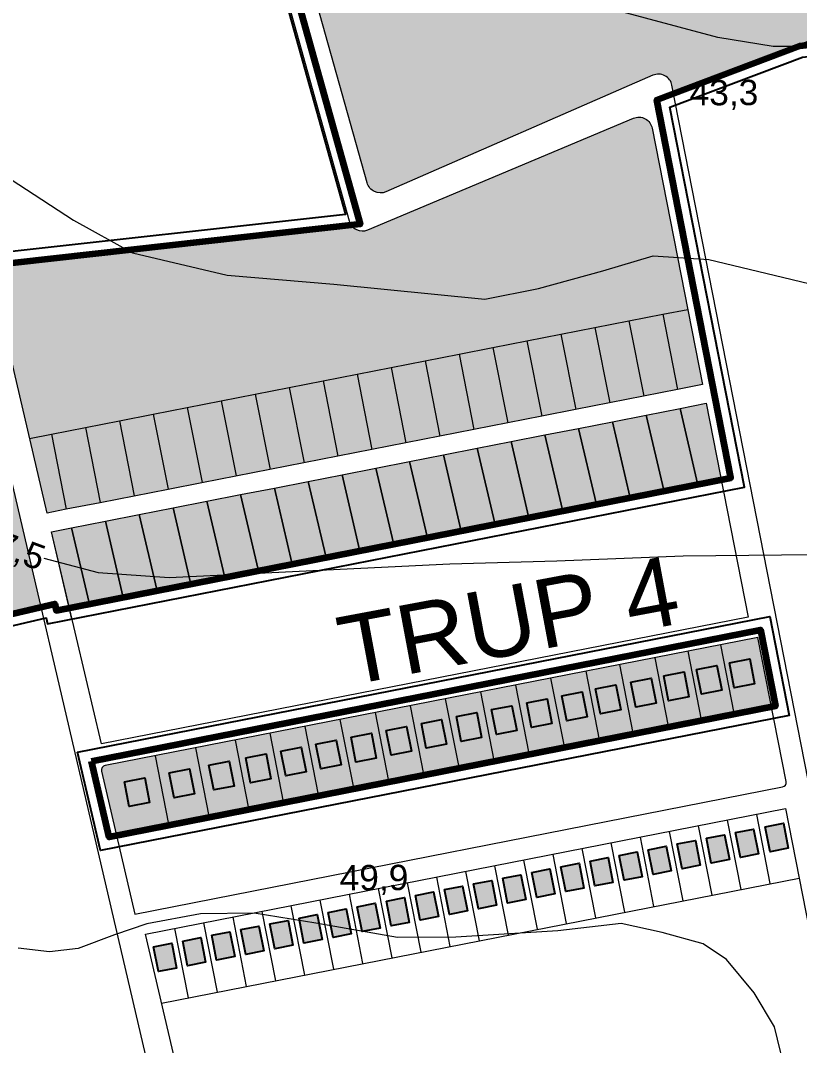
# Model space of a CAD drawing. Header units: metres. Extents: x 783184 to 1587399, y 282652 to 580595.
# Drawn here: x 786539.4 to 786877.9, y 288295.2 to 288740.4 of the extents above; entities that cross this region are included whole.
import ezdxf

# ---------------------------------------------------------------- set-up
doc = ezdxf.new("R2010")
doc.units = ezdxf.units.M
doc.header["$LTSCALE"] = 0.5
for name, color, linetype in [('cladiri', 18, 'CONTINUOUS'), ('curbe  de nivelI', 7, 'CONTINUOUS'), ('institutii publice servicii', 20, 'CONTINUOUS'), ('Limita intravilan existent', 1, 'CONTINUOUS'), ('Limita intravilan propus', 5, 'CONTINUOUS'), ('locuinte si functiuni complementare', 51, 'CONTINUOUS'), ('strazi', 7, 'CONTINUOUS'), ('tehnico edilitare', 42, 'CONTINUOUS'), ('trupuri', 18, 'CONTINUOUS')]:
    doc.layers.add(name, color=color, linetype=linetype)
doc.layers.add('cote de nivel', color=1, linetype='CONTINUOUS', lineweight=211)
doc.layers.add('Limite proprietati', color=7, linetype='CONTINUOUS', lineweight=5)
doc.styles.add('arial', font='arial.ttf')
doc.styles.get("Standard").update_dxf_attribs({"font": 'arial.ttf'})

msp = doc.modelspace()

# ---------------------------------------------------------------- hatches: boundary and pattern name
at = {"layer": 'cladiri', "linetype": 'ByBlock', "lineweight": 30}
h = msp.add_hatch(color=0, dxfattribs=at)
h.dxf.hatch_style = 1
h.paths.add_polyline_path([(786856.29299, 288463.03907), (786847.46133, 288461.30651), (786849.5789, 288450.51226), (786858.41056, 288452.24482)])
h = msp.add_hatch(color=0, dxfattribs=at)
h.dxf.hatch_style = 1
h.paths.add_polyline_path([(786827.74108, 288457.43786), (786818.90942, 288455.70531), (786821.02699, 288444.91105), (786829.85865, 288446.64361)])
h = msp.add_hatch(color=0, dxfattribs=at)
h.dxf.hatch_style = 1
h.paths.add_polyline_path([(786842.01688, 288460.23845), (786833.18522, 288458.50589), (786835.30279, 288447.71164), (786844.13445, 288449.44419)])
h = msp.add_hatch(color=0, dxfattribs=at)
h.dxf.hatch_style = 1
h.paths.add_polyline_path([(786813.46489, 288454.63723), (786804.63323, 288452.90467), (786806.7508, 288442.11042), (786815.58246, 288443.84297)])
h = msp.add_hatch(color=0, dxfattribs=at)
h.dxf.hatch_style = 1
h.paths.add_polyline_path([(786783.43859, 288448.7468), (786774.60693, 288447.01424), (786776.7245, 288436.21999), (786785.55616, 288437.95255)])
h = msp.add_hatch(color=0, dxfattribs=at)
h.dxf.hatch_style = 1
h.paths.add_polyline_path([(786798.10321, 288451.62367), (786789.27155, 288449.89111), (786791.38912, 288439.09686), (786800.22078, 288440.82942)])
h = msp.add_hatch(color=0, dxfattribs=at)
h.dxf.hatch_style = 1
h.paths.add_polyline_path([(786768.17903, 288445.75325), (786759.34737, 288444.02069), (786761.46494, 288433.22644), (786770.2966, 288434.95899)])
h = msp.add_hatch(color=0, dxfattribs=at)
h.dxf.hatch_style = 1
h.paths.add_polyline_path([(786737.65801, 288439.76577), (786728.82634, 288438.03321), (786730.94391, 288427.23896), (786739.77558, 288428.97152)])
h = msp.add_hatch(color=0, dxfattribs=at)
h.dxf.hatch_style = 1
h.paths.add_polyline_path([(786752.91904, 288442.75961), (786744.08738, 288441.02705), (786746.20495, 288430.2328), (786755.03661, 288431.96536)])
h = msp.add_hatch(color=0, dxfattribs=at)
h.dxf.hatch_style = 1
h.paths.add_polyline_path([(786722.39609, 288436.77176), (786713.56443, 288435.0392), (786715.682, 288424.24495), (786724.51366, 288425.9775)])
h = msp.add_hatch(color=0, dxfattribs=at)
h.dxf.hatch_style = 1
h.paths.add_polyline_path([(786691.87049, 288430.78338), (786683.03883, 288429.05082), (786685.1564, 288418.25657), (786693.98806, 288419.98913)])
h = msp.add_hatch(color=0, dxfattribs=at)
h.dxf.hatch_style = 1
h.paths.add_polyline_path([(786707.13354, 288433.77762), (786698.30188, 288432.04506), (786700.41945, 288421.25081), (786709.25111, 288422.98336)])
h = msp.add_hatch(color=0, dxfattribs=at)
h.dxf.hatch_style = 1
h.paths.add_polyline_path([(786676.60651, 288427.78896), (786667.77485, 288426.0564), (786669.89242, 288415.26215), (786678.72408, 288416.99471)])
h = msp.add_hatch(color=0, dxfattribs=at)
h.dxf.hatch_style = 1
h.paths.add_polyline_path([(786646.07655, 288421.79973), (786637.24489, 288420.06717), (786639.36246, 288409.27292), (786648.19412, 288411.00548)])
h = msp.add_hatch(color=0, dxfattribs=at)
h.dxf.hatch_style = 1
h.paths.add_polyline_path([(786661.34199, 288424.79444), (786652.51033, 288423.06188), (786654.6279, 288412.26763), (786663.45956, 288414.00019)])
h = msp.add_hatch(color=0, dxfattribs=at)
h.dxf.hatch_style = 1
h.paths.add_polyline_path([(786630.07461, 288418.66054), (786621.24295, 288416.92798), (786623.36052, 288406.13373), (786632.19218, 288407.86629)])
h = msp.add_hatch(color=0, dxfattribs=at)
h.dxf.hatch_style = 1
h.paths.add_polyline_path([(786612.84545, 288415.2806), (786604.01379, 288413.54804), (786606.13136, 288402.75379), (786614.96302, 288404.48635)])
h = msp.add_hatch(color=0, dxfattribs=at)
h.dxf.hatch_style = 1
h.paths.add_polyline_path([(786593.3395, 288411.45401), (786584.50784, 288409.72145), (786586.62541, 288398.9272), (786595.45707, 288400.65976)])
h = msp.add_hatch(color=0, dxfattribs=at)
h.dxf.hatch_style = 1
h.paths.add_polyline_path([(786870.86396, 288391.74573), (786863.01359, 288390.20568), (786865.13116, 288379.41142), (786872.98153, 288380.95147)])
h = msp.add_hatch(color=0, dxfattribs=at)
h.dxf.hatch_style = 1
h.paths.add_polyline_path([(786845.29933, 288386.7076), (786837.44897, 288385.16755), (786839.56654, 288374.3733), (786847.4169, 288375.91335)])
h = msp.add_hatch(color=0, dxfattribs=at)
h.dxf.hatch_style = 1
h.paths.add_polyline_path([(786857.93848, 288389.18709), (786850.08811, 288387.64704), (786852.20568, 288376.85279), (786860.05605, 288378.39284)])
h = msp.add_hatch(color=0, dxfattribs=at)
h.dxf.hatch_style = 1
h.paths.add_polyline_path([(786820.01157, 288381.74861), (786812.16121, 288380.20856), (786814.27878, 288369.41431), (786822.12914, 288370.95436)])
h = msp.add_hatch(color=0, dxfattribs=at)
h.dxf.hatch_style = 1
h.paths.add_polyline_path([(786832.65545, 288384.22811), (786824.80509, 288382.68806), (786826.92266, 288371.8938), (786834.77302, 288373.43385)])
h = msp.add_hatch(color=0, dxfattribs=at)
h.dxf.hatch_style = 1
h.paths.add_polyline_path([(786794.72331, 288376.79219), (786786.87295, 288375.25214), (786788.99052, 288364.45788), (786796.84088, 288365.99794)])
h = msp.add_hatch(color=0, dxfattribs=at)
h.dxf.hatch_style = 1
h.paths.add_polyline_path([(786807.36769, 288379.26912), (786799.51733, 288377.72907), (786801.6349, 288366.93482), (786809.48526, 288368.47487)])
h = msp.add_hatch(color=0, dxfattribs=at)
h.dxf.hatch_style = 1
h.paths.add_polyline_path([(786782.07993, 288374.31013), (786774.22957, 288372.77008), (786776.34714, 288361.97583), (786784.1975, 288363.51588)])
h = msp.add_hatch(color=0, dxfattribs=at)
h.dxf.hatch_style = 1
h.paths.add_polyline_path([(786756.79217, 288369.35115), (786748.94181, 288367.8111), (786751.05938, 288357.01684), (786758.90975, 288358.55689)])
h = msp.add_hatch(color=0, dxfattribs=at)
h.dxf.hatch_style = 1
h.paths.add_polyline_path([(786769.43588, 288371.83154), (786761.58551, 288370.29148), (786763.70308, 288359.49723), (786771.55345, 288361.03728)])
h = msp.add_hatch(color=0, dxfattribs=at)
h.dxf.hatch_style = 1
h.paths.add_polyline_path([(786731.50442, 288364.39216), (786723.65405, 288362.85211), (786725.77162, 288352.05786), (786733.62199, 288353.59791)])
h = msp.add_hatch(color=0, dxfattribs=at)
h.dxf.hatch_style = 1
h.paths.add_polyline_path([(786744.1483, 288366.87165), (786736.29793, 288365.3316), (786738.4155, 288354.53735), (786746.26587, 288356.0774)])
h = msp.add_hatch(color=0, dxfattribs=at)
h.dxf.hatch_style = 1
h.paths.add_polyline_path([(786706.21666, 288359.43317), (786698.36629, 288357.89312), (786700.48386, 288347.09887), (786708.33423, 288348.63892)])
h = msp.add_hatch(color=0, dxfattribs=at)
h.dxf.hatch_style = 1
h.paths.add_polyline_path([(786718.85795, 288361.92584), (786711.00759, 288360.38579), (786713.12516, 288349.59153), (786720.97552, 288351.13159)])
h = msp.add_hatch(color=0, dxfattribs=at)
h.dxf.hatch_style = 1
h.paths.add_polyline_path([(786680.92943, 288354.47145), (786673.07907, 288352.9314), (786675.19664, 288342.13715), (786683.047, 288343.6772)])
h = msp.add_hatch(color=0, dxfattribs=at)
h.dxf.hatch_style = 1
h.paths.add_polyline_path([(786693.57331, 288356.95095), (786685.72295, 288355.4109), (786687.84052, 288344.61664), (786695.69088, 288346.1567)])
h = msp.add_hatch(color=0, dxfattribs=at)
h.dxf.hatch_style = 1
h.paths.add_polyline_path([(786668.28314, 288352.00429), (786660.43277, 288350.46424), (786662.55034, 288339.66998), (786670.40071, 288341.21003)])
h = msp.add_hatch(color=0, dxfattribs=at)
h.dxf.hatch_style = 1
h.paths.add_polyline_path([(786642.99555, 288347.04442), (786635.14519, 288345.50437), (786637.26276, 288334.71011), (786645.11312, 288336.25016)])
h = msp.add_hatch(color=0, dxfattribs=at)
h.dxf.hatch_style = 1
h.paths.add_polyline_path([(786655.64114, 288349.5152), (786647.79077, 288347.97515), (786649.90834, 288337.1809), (786657.75871, 288338.72095)])
h = msp.add_hatch(color=0, dxfattribs=at)
h.dxf.hatch_style = 1
h.paths.add_polyline_path([(786617.70759, 288342.08645), (786609.85723, 288340.5464), (786611.9748, 288329.75215), (786619.82516, 288331.2922)])
h = msp.add_hatch(color=0, dxfattribs=at)
h.dxf.hatch_style = 1
h.paths.add_polyline_path([(786630.35244, 288344.56321), (786622.50208, 288343.02315), (786624.61965, 288332.2289), (786632.47001, 288333.76895)])
h = msp.add_hatch(color=0, dxfattribs=at)
h.dxf.hatch_style = 1
h.paths.add_polyline_path([(786605.08229, 288339.60582), (786597.23193, 288338.06577), (786599.3495, 288327.27151), (786607.19986, 288328.81156)])
at = {"layer": 'institutii publice servicii', "linetype": 'ByBlock', "lineweight": 5}
msp.add_hatch(color=1, dxfattribs=at).paths.add_polyline_path([(786597.87534, 288421.00436), (786576.13494, 288416.7393, 0.42478413), (786574.57248, 288414.32139), (786581.00422, 288386.81199), (786603.70702, 288391.26364)])
at = {"layer": 'locuinte si functiuni complementare', "lineweight": 30}
h = msp.add_hatch(color=256, dxfattribs=at)
h.paths.add_polyline_path([(786615.57135, 288891.68451), (786601.60011, 288893.37146), (786593.93842, 288879.76562), (786610.952, 288818.891), (786635.15039, 288821.63195)])
h.paths.add_polyline_path([(786834.67376, 288841.17512), (786804.79557, 288832.98426), (786745.70355, 288969.79602), (786702.91862, 288944.07344), (786684.14686, 288936.20982), (786673.62226, 288941.79953), (786669.07108, 288950.23182), (786651.03599, 288996.68021), (786616.60404, 288931.33892), (786690.0208, 288669.82152, 0.455149755), (786698.19687, 288665.94387), (786814.19383, 288716.55371, -0.479514746), (786822.48101, 288712.2093), (786823.17041, 288708.6948), (786878.037, 288729.341), (787097.78, 288814.971), (787113.375, 288817.502), (787135.86, 288816.74), (787137.935, 288816.67), (787379.415, 288920.793), (787394.829, 288927.44), (787372.257, 288980.26), (787336.945, 289062.896), (787379.317, 289080.333), (787407.148, 289092.62), (787415.979, 289097.709), (787419.868, 289103.345), (787422.329, 289110.251), (787422.725, 289116.6), (787421.614, 289122.792), (787419.66, 289126.319), (787396.806, 289178.031), (787378.817, 289218.733), (787375.179, 289226.965), (787370.733, 289237.026), (787366.286, 289247.087), (787362.648, 289255.319), (787353.755, 289275.441), (787348.5, 289287.332), (787339.603, 289307.461), (787322.221, 289346.791), (787295.28402, 289408.28869), (787092.65731, 289323.88738), (787088.21625, 289307.3131), (787085.90369, 289297.61874), (786889.83432, 289021.12359), (786909.71095, 288954.77482), (787021.75047, 288988.15186), (787083.47768, 288816.19588), (786902.9045, 288759.68358), (786864.83086, 288751.49272)])
msp.add_hatch(color=256, dxfattribs=at).paths.add_polyline_path([(786813.91341, 288693.53116, 0.475393339), (786805.70179, 288697.91013), (786690.28527, 288649.43439, -0.345610921), (786683.13994, 288651.39566), (786525.80607, 288633.8915), (786543.36027, 288558.80438), (786552.80796, 288560.65819), (786567.56873, 288563.55424), (786582.32762, 288566.44991), (786597.08651, 288569.34559), (786611.84789, 288572.22818), (786626.60796, 288575.12819), (786641.37796, 288578.01819), (786656.13796, 288580.91819), (786670.89684, 288583.81387), (786685.65796, 288586.70819), (786700.41479, 288589.60435), (786715.17556, 288592.5004), (786729.93796, 288595.38819), (786744.69796, 288598.27819), (786759.46796, 288601.17819), (786774.22644, 288604.07593), (786788.98807, 288606.96762), (786803.74796, 288609.85819), (786818.50796, 288612.74819), (786829.31493, 288614.87152)])
at = {"layer": 'locuinte si functiuni complementare', "linetype": 'ByBlock', "lineweight": 30}
msp.add_hatch(color=51, dxfattribs=at).paths.add_polyline_path([(786780.6177, 288571.44951), (786795.37933, 288574.3412), (786810.13907, 288577.23251), (786824.90796, 288580.13819), (786835.70188, 288582.25164), (786829.31493, 288614.87152), (786818.50796, 288612.74819), (786803.74796, 288609.85819), (786788.98807, 288606.96762), (786774.22644, 288604.07593), (786759.46796, 288601.17819), (786744.69796, 288598.27819), (786729.93796, 288595.38819), (786715.17556, 288592.5004), (786700.41479, 288589.60435), (786685.65796, 288586.70819), (786670.89684, 288583.81387), (786656.13796, 288580.91819), (786641.37796, 288578.01819), (786626.60796, 288575.12819), (786611.84789, 288572.22818), (786597.08651, 288569.34559), (786582.32762, 288566.44991), (786567.56873, 288563.55424), (786552.80796, 288560.65819), (786543.36027, 288558.80438), (786550.93249, 288526.41464), (786559.20813, 288528.03731), (786573.96796, 288530.92819), (786588.72796, 288533.82819), (786603.48796, 288536.71819), (786618.24684, 288539.61387), (786633.00796, 288542.50819), (786647.76796, 288545.39819), (786662.52959, 288548.28988), (786677.29722, 288551.19198), (786692.05627, 288554.08679), (786706.81796, 288556.97819), (786721.57796, 288559.86819), (786736.33873, 288562.76424), (786751.09711, 288565.66251), (786765.85796, 288568.55819)])
h = msp.add_hatch(color=51, dxfattribs=at)
h.paths.add_polyline_path([(786561.60796, 288520.01819), (786552.83072, 288518.29506), (786552.83073, 288518.29499), (786560.5205, 288485.737), (786569.21796, 288487.46819)])
h.paths.add_polyline_path([(786576.28796, 288522.89819), (786561.60796, 288520.01819), (786569.21796, 288487.46819), (786583.89796, 288490.34819)])
h.paths.add_polyline_path([(786590.97796, 288525.77819), (786576.28796, 288522.89819), (786583.89796, 288490.34819), (786598.58796, 288493.22819)])
h.paths.add_polyline_path([(786605.66796, 288528.65819), (786590.97796, 288525.77819), (786598.58796, 288493.22819), (786613.27796, 288496.10819)])
h.paths.add_polyline_path([(786620.35796, 288531.53819), (786605.66796, 288528.65819), (786613.27796, 288496.10819), (786627.96796, 288498.98819)])
h.paths.add_polyline_path([(786635.04796, 288534.41819), (786620.35796, 288531.53819), (786627.96796, 288498.98819), (786642.65796, 288501.86819)])
h.paths.add_polyline_path([(786649.73796, 288537.29819), (786635.04796, 288534.41819), (786642.65796, 288501.86819), (786657.34796, 288504.73819)])
h.paths.add_polyline_path([(786664.41796, 288540.17819), (786649.73796, 288537.29819), (786657.34796, 288504.73819), (786672.02796, 288507.62819)])
h.paths.add_polyline_path([(786679.10796, 288543.05819), (786664.41796, 288540.17819), (786672.02796, 288507.62819), (786686.71796, 288510.49819)])
h.paths.add_polyline_path([(786693.79796, 288545.93819), (786679.10796, 288543.05819), (786686.71796, 288510.49819), (786701.40796, 288513.38819)])
h.paths.add_polyline_path([(786708.48796, 288548.81819), (786693.79796, 288545.93819), (786701.40796, 288513.38819), (786716.09796, 288516.25819)])
h.paths.add_polyline_path([(786723.17796, 288551.69819), (786708.48796, 288548.81819), (786716.09796, 288516.25819), (786730.78796, 288519.13819)])
h.paths.add_polyline_path([(786737.85796, 288554.57819), (786723.17796, 288551.69819), (786730.78796, 288519.13819), (786745.46796, 288522.02819)])
h.paths.add_polyline_path([(786752.54796, 288557.44819), (786737.85796, 288554.57819), (786745.46796, 288522.02819), (786760.15796, 288524.90819)])
h.paths.add_polyline_path([(786767.23796, 288560.32819), (786752.54796, 288557.44819), (786760.15796, 288524.90819), (786774.84796, 288527.78819)])
h.paths.add_polyline_path([(786781.92796, 288563.21819), (786767.23796, 288560.32819), (786774.84796, 288527.78819), (786789.53796, 288530.66819)])
h.paths.add_polyline_path([(786796.61796, 288566.09819), (786781.92796, 288563.21819), (786789.53796, 288530.66819), (786804.22796, 288533.54819)])
h.paths.add_polyline_path([(786811.29796, 288568.97819), (786796.61796, 288566.09819), (786804.22796, 288533.54819), (786818.90796, 288536.42819)])
h.paths.add_polyline_path([(786825.98796, 288571.85819), (786811.29796, 288568.97819), (786818.90796, 288536.42819), (786833.59796, 288539.30819)])
h.paths.add_polyline_path([(786837.34242, 288574.08004), (786825.98796, 288571.85819), (786833.59796, 288539.30819), (786843.77308, 288541.29992)])
at = {"layer": 'locuinte si functiuni complementare', "linetype": 'ByBlock', "lineweight": 5}
h = msp.add_hatch(color=51, dxfattribs=at)
h.paths.add_polyline_path([(786859.83463, 288472.39584), (786843.59749, 288469.21041), (786849.43368, 288439.44667), (786865.67111, 288442.63057)])
h.paths.add_polyline_path([(786843.59749, 288469.21041), (786829.3217, 288466.40977), (786835.15762, 288436.64737), (786849.43368, 288439.44667)])
h.paths.add_polyline_path([(786829.3217, 288466.40977), (786815.04553, 288463.60906), (786820.88119, 288433.84799), (786835.15762, 288436.64737)])
h.paths.add_polyline_path([(786815.04553, 288463.60906), (786799.68386, 288460.59539), (786805.51925, 288430.83576), (786820.88119, 288433.84799)])
h.paths.add_polyline_path([(786799.68386, 288460.59539), (786785.01926, 288457.71847), (786790.85437, 288427.96022), (786805.51925, 288430.83576)])
h.paths.add_polyline_path([(786785.01926, 288457.71847), (786769.75971, 288454.72483), (786775.59454, 288424.96801), (786790.85437, 288427.96022)])
h.paths.add_polyline_path([(786769.75971, 288454.72483), (786754.49974, 288451.73111), (786760.33429, 288421.97572), (786775.59454, 288424.96801)])
h.paths.add_polyline_path([(786754.49974, 288451.73111), (786739.23872, 288448.73719), (786745.07299, 288418.98323), (786760.33429, 288421.97572)])
h.paths.add_polyline_path([(786739.23872, 288448.73719), (786723.97683, 288445.74309), (786729.81082, 288415.99056), (786745.07299, 288418.98323)])
h.paths.add_polyline_path([(786723.97683, 288445.74309), (786708.71429, 288442.74887), (786714.548, 288412.99777), (786729.81082, 288415.99056)])
h.paths.add_polyline_path([(786708.71429, 288442.74887), (786693.45125, 288439.75455), (786699.28468, 288410.00488), (786714.548, 288412.99777)])
h.paths.add_polyline_path([(786693.45125, 288439.75455), (786678.18729, 288436.76005), (786684.02044, 288407.01181), (786699.28468, 288410.00488)])
h.paths.add_polyline_path([(786678.18729, 288436.76005), (786662.92279, 288433.76544), (786668.75566, 288404.01863), (786684.02044, 288407.01181)])
h.paths.add_polyline_path([(786662.92279, 288433.76544), (786647.65736, 288430.77065), (786653.48995, 288401.02527), (786668.75566, 288404.01863)])
h.paths.add_polyline_path([(786647.65736, 288430.77065), (786632.6373, 288427.824), (786638.46962, 288398.08003), (786653.48995, 288401.02527)])
h.paths.add_polyline_path([(786632.6373, 288427.824), (786615.40816, 288424.44396), (786621.24016, 288394.70161), (786638.46962, 288398.08003)])
h.paths.add_polyline_path([(786615.40816, 288424.44396), (786597.87534, 288421.00436), (786603.70702, 288391.26364), (786621.24016, 288394.70161)])
at = {"layer": 'tehnico edilitare', "linetype": 'ByBlock', "lineweight": 30}
h = msp.add_hatch(color=32, dxfattribs=at)
h.paths.add_polyline_path([(786496.46878, 288706.66675), (786447.92088, 288620.33373), (786346.76, 288438.47), (786548.16093, 288485.55641)])
h.paths.add_polyline_path([(786491.62254, 288659.3456), (786501.35992, 288661.62233), (786524.12727, 288564.24858), (786514.38989, 288561.97184)], flags=16)
h.paths.add_polyline_path([(786471.47052, 288625.90764), (786468.8488, 288627.36592), (786477.59849, 288643.09624), (786480.22021, 288641.63796)], flags=16)
h.paths.add_polyline_path([(786483.03606, 288584.73672), (786484.81192, 288577.14156), (786468.94, 288573.43049), (786467.16414, 288581.02564)], flags=16)
h.paths.add_polyline_path([(786471.25746, 288639.92924), (786468.98531, 288641.19308), (786471.82895, 288646.30543), (786474.10111, 288645.04159)], flags=16)
h.paths.add_polyline_path([(786462.79459, 288588.42548), (786459.39194, 288582.30814), (786455.89631, 288584.25251), (786459.29897, 288590.36986)], flags=16)
h.paths.add_polyline_path([(786516.32658, 288555.7512), (786518.83668, 288545.19907), (786469.69782, 288533.68651), (786467.18251, 288544.26054)], flags=16)
h.paths.add_polyline_path([(786432.60861, 288555.22463), (786426.77349, 288544.73417), (786418.03541, 288549.59456), (786423.87052, 288560.08502)], flags=16)
h.paths.add_polyline_path([(786527.58226, 288531.83901), (786535.38666, 288498.44807), (786405.09252, 288467.99468), (786436.91711, 288524.67091), (786454.55055, 288514.76946)], flags=16)
h.paths.add_polyline_path([(786448.2448, 288535.42303), (786447.12678, 288533.41305), (786441.88334, 288536.32961), (786443.00136, 288538.33959)], flags=16)
h.paths.add_polyline_path([(786431.68546, 288527.60857), (786399.86087, 288470.93234), (786376.99577, 288483.77145), (786408.82037, 288540.44768)], flags=16)
h.paths.add_polyline_path([(786471.15002, 288477.12253), (786472.28806, 288472.25377), (786423.60042, 288460.87334), (786422.46238, 288465.7421)], flags=16)
h.paths.add_polyline_path([(786412.72193, 288463.46534), (786413.85998, 288458.59657), (786365.17234, 288447.21614), (786364.0343, 288452.08491)], flags=16)

# ---------------------------------------------------------------- linework, layer by layer
at = {"layer": 'cladiri'}
for points in [[(786847.46133, 288461.30651), (786856.29299, 288463.03907), (786858.41056, 288452.24482), (786849.5789, 288450.51226)], [(786818.90942, 288455.70531), (786827.74108, 288457.43786), (786829.85865, 288446.64361), (786821.02699, 288444.91105)], [(786833.18522, 288458.50589), (786842.01688, 288460.23845), (786844.13445, 288449.44419), (786835.30279, 288447.71164)], [(786804.63323, 288452.90467), (786813.46489, 288454.63723), (786815.58246, 288443.84297), (786806.7508, 288442.11042)], [(786774.60693, 288447.01424), (786783.43859, 288448.7468), (786785.55616, 288437.95255), (786776.7245, 288436.21999)], [(786789.24868, 288450.00768), (786798.08034, 288451.74024), (786800.19791, 288440.94599), (786791.36625, 288439.21343)], [(786759.34737, 288444.02069), (786768.17903, 288445.75325), (786770.2966, 288434.95899), (786761.46494, 288433.22644)], [(786728.82634, 288438.03321), (786737.65801, 288439.76577), (786739.77558, 288428.97152), (786730.94391, 288427.23896)], [(786744.08738, 288441.02705), (786752.91904, 288442.75961), (786755.03661, 288431.96536), (786746.20495, 288430.2328)], [(786713.56443, 288435.0392), (786722.39609, 288436.77176), (786724.51366, 288425.9775), (786715.682, 288424.24495)], [(786683.03883, 288429.05082), (786691.87049, 288430.78338), (786693.98806, 288419.98913), (786685.1564, 288418.25657)], [(786698.30188, 288432.04506), (786707.13354, 288433.77762), (786709.25111, 288422.98336), (786700.41945, 288421.25081)], [(786667.77485, 288426.0564), (786676.60651, 288427.78896), (786678.72408, 288416.99471), (786669.89242, 288415.26215)], [(786637.24489, 288420.06717), (786646.07655, 288421.79973), (786648.19412, 288411.00548), (786639.36246, 288409.27292)], [(786652.51033, 288423.06188), (786661.34199, 288424.79443), (786663.45956, 288414.00018), (786654.6279, 288412.26762)], [(786621.24295, 288416.92798), (786630.07461, 288418.66054), (786632.19218, 288407.86629), (786623.36052, 288406.13373)], [(786604.01379, 288413.54804), (786612.84545, 288415.2806), (786614.96302, 288404.48635), (786606.13136, 288402.75379)], [(786584.50784, 288409.72145), (786593.3395, 288411.45401), (786595.45707, 288400.65976), (786586.62541, 288398.9272)], [(786863.03142, 288390.11481), (786870.88178, 288391.65486), (786872.99936, 288380.86061), (786865.14899, 288379.32056)], [(786837.44897, 288385.16755), (786845.29933, 288386.7076), (786847.4169, 288375.91335), (786839.56654, 288374.3733)], [(786850.09285, 288387.64704), (786857.94321, 288389.18709), (786860.06078, 288378.39284), (786852.21042, 288376.85279)], [(786812.16121, 288380.20856), (786820.01157, 288381.74861), (786822.12914, 288370.95436), (786814.27878, 288369.41431)], [(786824.80509, 288382.68806), (786832.65545, 288384.22811), (786834.77302, 288373.43385), (786826.92266, 288371.8938)], [(786786.87295, 288375.25214), (786794.72331, 288376.79219), (786796.84088, 288365.99794), (786788.99052, 288364.45788)], [(786799.51733, 288377.72907), (786807.36769, 288379.26912), (786809.48526, 288368.47487), (786801.6349, 288366.93482)], [(786774.22957, 288372.77008), (786782.07993, 288374.31013), (786784.1975, 288363.51588), (786776.34714, 288361.97583)], [(786748.94181, 288367.8111), (786756.79217, 288369.35115), (786758.90975, 288358.55689), (786751.05938, 288357.01684)], [(786761.58499, 288370.29418), (786769.43535, 288371.83423), (786771.55292, 288361.03997), (786763.70256, 288359.49992)], [(786723.65405, 288362.85211), (786731.50442, 288364.39216), (786733.62199, 288353.59791), (786725.77162, 288352.05786)], [(786736.29793, 288365.3316), (786744.1483, 288366.87165), (786746.26587, 288356.0774), (786738.4155, 288354.53735)], [(786698.36629, 288357.89312), (786706.21666, 288359.43317), (786708.33423, 288348.63892), (786700.48386, 288347.09887)], [(786711.00907, 288360.37825), (786718.85943, 288361.9183), (786720.977, 288351.12405), (786713.12664, 288349.584)], [(786673.07907, 288352.9314), (786680.92943, 288354.47145), (786683.047, 288343.6772), (786675.19664, 288342.13715)], [(786685.72295, 288355.4109), (786693.57331, 288356.95095), (786695.69088, 288346.1567), (786687.84052, 288344.61664)], [(786660.43315, 288350.46233), (786668.28351, 288352.00238), (786670.40108, 288341.20813), (786662.55072, 288339.66807)], [(786635.14519, 288345.50437), (786642.99555, 288347.04442), (786645.11312, 288336.25016), (786637.26276, 288334.71011)], [(786647.79077, 288347.97515), (786655.64114, 288349.5152), (786657.75871, 288338.72095), (786649.90834, 288337.1809)], [(786609.85723, 288340.5464), (786617.70759, 288342.08645), (786619.82516, 288331.2922), (786611.9748, 288329.75215)], [(786622.50162, 288343.02547), (786630.35199, 288344.56552), (786632.46956, 288333.77126), (786624.61919, 288332.23121)], [(786597.23193, 288338.06577), (786605.08229, 288339.60582), (786607.19986, 288328.81156), (786599.3495, 288327.27151)]]:
    msp.add_lwpolyline(points, close=True, dxfattribs=at)
at = {"layer": 'curbe  de nivelI', "color": 21, "lineweight": 5}
for points in [[(786435.21297, 288784.12716), (786461.14129, 288730.98214), (786471.10862, 288714.88935), (786514.81133, 288684.61958), (786562.34758, 288653.58347), (786588.03252, 288639.40649), (786629.17707, 288629.68346), (786675.56324, 288625.85184), (786741.11731, 288619.33811), (786764.50212, 288623.93603), (786792.48715, 288631.59928), (786814.33851, 288638.11301), (786838.49001, 288636.58038), (786866.85847, 288629.68346), (786902.3642, 288621.18268), (786943.38345, 288615.43525)], [(787070.63114, 288743.66513), (787044.61034, 288732.99535), (787015.25353, 288732.32849), (786976.55586, 288732.32849), (786949.86781, 288731.66162), (786907.8342, 288728.99418), (786866.46771, 288728.99418), (786842.44853, 288732.99535), (786762.80455, 288754.45796)], [(786549.50516, 288506.88041), (786573.12316, 288500.55303), (786604.04581, 288498.36279), (786725.94415, 288504.40867), (786772.44978, 288505.62546), (786827.36368, 288507.78696), (786912.82691, 288508.76039), (786928.89695, 288504.37989), (786948.61924, 288491.9685), (786972.72424, 288477.85355), (786995.22831, 288459.03623), (787009.35043, 288437.37712), (787013.97668, 288419.85513), (787011.78528, 288404.28003), (787004.72424, 288380.91736), (787000.58499, 288366.31572), (787002.5329, 288350.25389), (787012.81393, 288319.4227), (787024.9882, 288283.892)], [(786872.34241, 288281.29394), (786867.01283, 288303.28865), (786858.24488, 288318.06635), (786846.21037, 288332.50033), (786836.02765, 288339.26296), (786818.14786, 288344.24614), (786800.43999, 288348.1983), (786772.9326, 288344.93348), (786728.4994, 288342.18869), (786703.22695, 288342.01685), (786667.73635, 288348.22337), (786640.91663, 288352.69104), (786617.53534, 288352.34736), (786594.32597, 288348.05153), (786580.22844, 288343.24019), (786564.41173, 288337.22599), (786552.03338, 288335.85134), (786538.37603, 288337.40121)]]:
    msp.add_lwpolyline(points, dxfattribs=at)
at = {"layer": 'Limita intravilan existent', "color": 0, "lineweight": 50}
msp.add_lwpolyline([(786639.415, 288822.115), (786687.008, 288651.826), (786687.008, 288651.826), (786520.058, 288633.252), (786500.84, 288715.47), (786346.76, 288438.47), (786554.25, 288486.98), (786554.912, 288484.166), (786848.058, 288541.652), (786815.839, 288705.936), (786815.839, 288705.936), (786815.839, 288705.936), (786878.037, 288729.341), (786878.037, 288729.341), (786878.037, 288729.341), (787097.78, 288814.971)], dxfattribs=at)
at = {"layer": 'Limita intravilan existent', "color": 0, "lineweight": 25}
msp.add_lwpolyline([(786564.17636, 288422.57508), (786864.9392, 288481.55571), (786873.3729, 288438.55666), (786574.15718, 288379.88031)], close=True, dxfattribs=at)
at = {"layer": 'Limita intravilan existent', "color": 1, "lineweight": 211}
msp.add_lwpolyline([(786570.225, 288418.666), (786860.995, 288475.687), (786867.504, 288442.501), (786577.928, 288385.715), (786570.225, 288418.666)], close=True, dxfattribs=at)
at = {"layer": 'Limita intravilan propus', "color": 0, "lineweight": 50}
msp.add_lwpolyline([(786639.415, 288822.115), (786687.008, 288651.826), (786520.058, 288633.252), (786500.84, 288715.47), (786346.76, 288438.47), (786554.25, 288486.98), (786554.912, 288484.166), (786848.058, 288541.652), (786815.839, 288705.936), (786878.037, 288729.341), (787074.636, 288751.44)], dxfattribs=at)
at = {"layer": 'Limita intravilan propus', "color": 1, "lineweight": 211}
msp.add_lwpolyline([(786639.415, 288822.115), (786687.008, 288651.826), (786520.058, 288633.252), (786500.84, 288715.47), (786346.76, 288438.47), (786554.25, 288486.98), (786554.912, 288484.166), (786848.058, 288541.652), (786815.839, 288705.936), (786878.037, 288729.341), (787074.636, 288751.44)], dxfattribs=at)
msp.add_lwpolyline([(786639.415, 288822.115), (786687.008, 288651.826), (786520.058, 288633.252), (786500.84, 288715.47), (786346.76, 288438.47), (786554.25, 288486.98), (786554.912, 288484.166), (786848.058, 288541.652), (786815.839, 288705.936), (786878.037, 288729.341), (787074.636, 288751.44)], dxfattribs=at)
at = {"layer": 'Limita intravilan propus', "color": 0, "lineweight": 25}
msp.add_lwpolyline([(786635.7459, 288816.66743), (786680.60931, 288656.14496), (786523.9165, 288638.71213), (786502.7626, 288729.21226), (786336.90004, 288431.02997), (786550.52629, 288480.97459), (786551.14782, 288478.33261), (786853.92681, 288537.70764), (786821.55978, 288702.74643), (786879.21474, 288724.4419), (787075.19451, 288746.47129)], dxfattribs=at)
msp.add_lwpolyline([(786635.7459, 288816.66743), (786680.60931, 288656.14496), (786523.9165, 288638.71213), (786502.7626, 288729.21226), (786336.90004, 288431.02997), (786550.52629, 288480.97459), (786551.14782, 288478.33261), (786853.92681, 288537.70764), (786821.55978, 288702.74643), (786879.21474, 288724.4419), (787075.19451, 288746.47129)], dxfattribs=at)
at = {"layer": 'Limite proprietati', "color": 0, "linetype": 'ByBlock', "lineweight": 5}
for p, q in [((786829.32189, 288466.40879), (786835.15448, 288436.66341)), ((786843.5977, 288469.20935), (786849.43029, 288439.46398)), ((786815.04571, 288463.60815), (786820.87829, 288433.86277)), ((786785.0194, 288457.71775), (786790.85199, 288427.97237)), ((786799.68402, 288460.59457), (786805.51661, 288430.84919)), ((786769.75984, 288454.72417), (786775.59243, 288424.97879)), ((786739.23881, 288448.73671), (786745.0714, 288418.99133)), ((786754.49985, 288451.73053), (786760.33244, 288421.98515)), ((786723.97691, 288445.74268), (786729.80949, 288415.9973)), ((786693.4513, 288439.75431), (786699.28389, 288410.00893)), ((786708.71541, 288442.74315), (786714.548, 288412.99777)), ((786678.18732, 288436.75989), (786684.01991, 288407.01451)), ((786647.65736, 288430.77065), (786653.48995, 288401.02527)), ((786662.9228, 288433.76536), (786668.75539, 288404.01998)), ((786632.63732, 288427.8239), (786638.46932, 288398.08155)), ((786597.87534, 288421.00436), (786603.70734, 288391.262)), ((786615.40816, 288424.44396), (786621.24016, 288394.70161))]:
    msp.add_line(p, q, dxfattribs=at)
for points in [[(786543.36027, 288558.80438), (786552.80796, 288560.65819), (786567.56873, 288563.55424), (786582.32762, 288566.44991), (786597.08651, 288569.34559), (786611.84789, 288572.22818), (786626.60796, 288575.12819), (786641.37796, 288578.01819), (786656.13796, 288580.91819), (786670.89684, 288583.81387), (786685.65796, 288586.70819), (786700.41479, 288589.60435), (786715.17556, 288592.5004), (786729.93796, 288595.38819), (786744.69796, 288598.27819), (786759.46796, 288601.17819), (786774.22644, 288604.07593), (786788.98807, 288606.96762), (786803.74796, 288609.85819), (786818.50796, 288612.74819), (786829.31493, 288614.87152)], [(786818.50796, 288612.74819), (786824.89353, 288580.13536)], [(786803.74971, 288609.85854), (786810.19709, 288577.24393)], [(786774.22643, 288604.07593), (786780.67397, 288571.46053)], [(786788.98807, 288606.96762), (786795.43561, 288574.35222)], [(786759.46796, 288601.17819), (786765.91423, 288568.56922)], [(786729.93794, 288595.38819), (786736.38537, 288562.7734)], [(786744.69796, 288598.27819), (786751.14375, 288565.67166)], [(786715.17556, 288592.5004), (786721.62462, 288559.87735)], [(786685.65768, 288586.70814), (786692.10453, 288554.09625)], [(786700.41475, 288589.60435), (786706.86269, 288556.98695)], [(786670.89682, 288583.81386), (786677.34383, 288551.20112)], [(786641.37796, 288578.01819), (786647.82423, 288545.40922)], [(786656.13796, 288580.91819), (786662.58587, 288548.30094)], [(786626.60756, 288575.12812), (786633.05421, 288542.51725)], [(786597.08651, 288569.34559), (786603.53461, 288536.72735)], [(786611.84793, 288572.22819), (786618.29345, 288539.62301)], [(786567.56684, 288563.55387), (786574.01461, 288530.93736)], [(786582.32757, 288566.4499), (786588.77456, 288533.83732)], [(786552.80791, 288560.65819), (786559.25473, 288528.04644)], [(786581.00422, 288386.81199), (786865.67111, 288442.63057)], [(786859.168, 288395.55985), (786865.0634, 288365.47457)], [(786833.8806, 288390.59907), (786839.77599, 288360.51379)], [(786846.52864, 288393.05734), (786852.42403, 288362.97206)], [(786808.597, 288385.61886), (786814.49239, 288355.53358)], [(786821.23689, 288388.11868), (786827.13229, 288358.0334)], [(786795.95262, 288383.14193), (786801.84801, 288353.05665)], [(786770.66466, 288378.18397), (786776.56005, 288348.09869)], [(786783.30578, 288380.67752), (786789.20117, 288350.59224)], [(786745.3776, 288373.2214), (786751.273, 288343.13612)], [(786758.02148, 288375.70089), (786763.91688, 288345.61561)], [(786600.68851, 288313.61316), (786877.77161, 288367.9093)], [(786720.08726, 288368.27558), (786725.98265, 288338.1903)], [(786732.73096, 288370.75597), (786738.62636, 288340.67069)], [(786694.80262, 288363.30069), (786700.69801, 288333.21541)], [(786707.44355, 288365.79519), (786713.33895, 288335.70991)], [(786682.15874, 288360.8212), (786688.05413, 288330.73592)], [(786656.87045, 288355.86494), (786662.76584, 288325.77966)], [(786669.51282, 288358.35212), (786675.40821, 288328.26684)], [(786631.58175, 288350.91295), (786637.47714, 288320.82767)], [(786644.22504, 288353.39325), (786650.12043, 288323.30798)], [(786606.3116, 288345.95556), (786612.207, 288315.87028)], [(786618.93763, 288348.43248), (786624.83302, 288318.3472)]]:
    msp.add_lwpolyline(points, dxfattribs=at)
at = {"layer": 'Limite proprietati', "color": 0, "lineweight": 5}
for points in [[(786825.98796, 288571.85819), (786837.34242, 288574.08004)], [(786796.61796, 288566.09819), (786811.29796, 288568.97819), (786818.90796, 288536.42819), (786804.22796, 288533.54819), (786796.61796, 288566.09819), (786796.61796, 288566.09819)], [(786811.29796, 288568.97819), (786825.98796, 288571.85819), (786833.59796, 288539.30819), (786818.90796, 288536.42819), (786811.29796, 288568.97819), (786811.29796, 288568.97819)], [(786843.77308, 288541.29992), (786833.59796, 288539.30819), (786825.98796, 288571.85819), (786825.98796, 288571.85819)], [(786781.92796, 288563.21819), (786796.61796, 288566.09819), (786804.22796, 288533.54819), (786789.53796, 288530.66819), (786781.92796, 288563.21819), (786781.92796, 288563.21819)], [(786752.54796, 288557.44819), (786767.23796, 288560.32819), (786774.84796, 288527.78819), (786760.15796, 288524.90819), (786752.54796, 288557.44819), (786752.54796, 288557.44819)], [(786767.23796, 288560.32819), (786781.92796, 288563.21819), (786789.53796, 288530.66819), (786774.84796, 288527.78819), (786767.23796, 288560.32819), (786767.23796, 288560.32819)], [(786723.17796, 288551.69819), (786737.85796, 288554.57819), (786745.46796, 288522.02819), (786730.78796, 288519.13819), (786723.17796, 288551.69819), (786723.17796, 288551.69819)], [(786737.85796, 288554.57819), (786752.54796, 288557.44819), (786760.15796, 288524.90819), (786745.46796, 288522.02819), (786737.85796, 288554.57819), (786737.85796, 288554.57819)], [(786708.48796, 288548.81819), (786723.17796, 288551.69819), (786730.78796, 288519.13819), (786716.09796, 288516.25819), (786708.48796, 288548.81819), (786708.48796, 288548.81819)], [(786679.10796, 288543.05819), (786693.79796, 288545.93819), (786701.40796, 288513.38819), (786686.71796, 288510.49819), (786679.10796, 288543.05819), (786679.10796, 288543.05819)], [(786693.79796, 288545.93819), (786708.48796, 288548.81819), (786716.09796, 288516.25819), (786701.40796, 288513.38819), (786693.79796, 288545.93819), (786693.79796, 288545.93819)], [(786664.41796, 288540.17819), (786679.10796, 288543.05819), (786686.71796, 288510.49819), (786672.02796, 288507.62819), (786664.41796, 288540.17819), (786664.41796, 288540.17819)], [(786635.04796, 288534.41819), (786649.73796, 288537.29819), (786657.34796, 288504.73819), (786642.65796, 288501.86819), (786635.04796, 288534.41819), (786635.04796, 288534.41819)], [(786649.73796, 288537.29819), (786664.41796, 288540.17819), (786672.02796, 288507.62819), (786657.34796, 288504.73819), (786649.73796, 288537.29819), (786649.73796, 288537.29819)], [(786620.35796, 288531.53819), (786635.04796, 288534.41819), (786642.65796, 288501.86819), (786627.96796, 288498.98819), (786620.35796, 288531.53819), (786620.35796, 288531.53819)], [(786590.97796, 288525.77819), (786605.66796, 288528.65819), (786613.27796, 288496.10819), (786598.58796, 288493.22819), (786590.97796, 288525.77819), (786590.97796, 288525.77819)], [(786605.66796, 288528.65819), (786620.35796, 288531.53819), (786627.96796, 288498.98819), (786613.27796, 288496.10819), (786605.66796, 288528.65819), (786605.66796, 288528.65819)], [(786576.28796, 288522.89819), (786590.97796, 288525.77819), (786598.58796, 288493.22819), (786583.89796, 288490.34819), (786576.28796, 288522.89819), (786576.28796, 288522.89819)], [(786552.83072, 288518.29506), (786561.60796, 288520.01819), (786569.21796, 288487.46819), (786560.44576, 288485.72213)], [(786561.60796, 288520.01819), (786576.28796, 288522.89819), (786583.89796, 288490.34819), (786569.21796, 288487.46819), (786561.60796, 288520.01819), (786561.60796, 288520.01819)]]:
    msp.add_lwpolyline(points, dxfattribs=at)
at = {"layer": 'strazi', "color": 0, "lineweight": 20}
for points in [[(786698.04119, 289133.3945), (786538.92284, 288830.91051), (786258.473, 288332.26782), (786280.20517, 288322.08386), (786496.46878, 288706.66675), (786606.35266, 288236.64453), (786595.99795, 288239.36053), (786594.47567, 288233.55685), (786945.96039, 288141.36368), (786948.16747, 288150.15828), (786931.93326, 288154.2325), (786822.48101, 288712.2093, 0.479514746), (786814.19383, 288716.55371), (786698.19687, 288665.94387, -0.455149755), (786690.0208, 288669.82152), (786616.60404, 288931.33892)], [(786615.57135, 288891.68451), (786682.18329, 288653.35122, 0.451346909), (786690.28527, 288649.43439), (786805.70179, 288697.91013, -0.475393339), (786813.91341, 288693.53116), (786835.70188, 288582.25164), (786824.90796, 288580.13819), (786810.13907, 288577.23251), (786795.37933, 288574.3412), (786780.6177, 288571.44951), (786765.85796, 288568.55819), (786751.09711, 288565.66251), (786736.33873, 288562.76424), (786721.57796, 288559.86819), (786706.81796, 288556.97819), (786692.05627, 288554.08679), (786677.29722, 288551.19198), (786662.52959, 288548.28988), (786647.76796, 288545.39819), (786633.00796, 288542.50819), (786618.24684, 288539.61387), (786603.48796, 288536.71819), (786588.72796, 288533.82819), (786573.96796, 288530.92819), (786559.20813, 288528.03731), (786550.93249, 288526.41464), (786524.65975, 288638.79482)]]:
    msp.add_lwpolyline(points, format="xyb", dxfattribs=at)
for points in [[(786837.34242, 288574.08004), (786837.34242, 288574.08004), (786855.55585, 288481.23754), (786574.60099, 288426.12107), (786552.83073, 288518.29499), (786552.83072, 288518.29506)], [(786561.69001, 288480.39994), (786552.83072, 288518.29506)], [(786619.45036, 288233.32919), (786593.7079, 288343.48394), (786871.86889, 288398.03194), (786919.00146, 288157.50584)]]:
    msp.add_lwpolyline(points, dxfattribs=at)
msp.add_lwpolyline([(786859.83463, 288472.39584), (786859.83463, 288472.39584), (786576.13494, 288416.7393, 0.42478413), (786574.57248, 288414.32139), (786589.08323, 288352.25696), (786589.08323, 288352.25696), (786589.08323, 288352.25696), (786870.53058, 288407.45428, 0.414203414), (786872.1083, 288409.80173), (786859.83463, 288472.39584)], format="xyb", close=True, dxfattribs=at)

# ---------------------------------------------------------------- texts
at = {"layer": 'cote de nivel', "color": 32, "lineweight": 30, "style": 'arial'}
for s, rotation, p in [('43,3', 0.3467557, (786830.14086, 288703.44792)), ('47,5', 339.7835785, (786519.45965, 288511.6028)), ('49,9', 0.3467557, (786678.06588, 288362.48923))]:
    msp.add_text(s, height=11, rotation=rotation, dxfattribs=at).set_placement(p)
at = {"layer": 'trupuri', "color": 0, "lineweight": 30}
msp.add_text('TRUP 4', height=30, rotation=10.6112147, dxfattribs=at).set_placement((786680.94072, 288451.27164))

doc.saveas('drawing.dxf')
